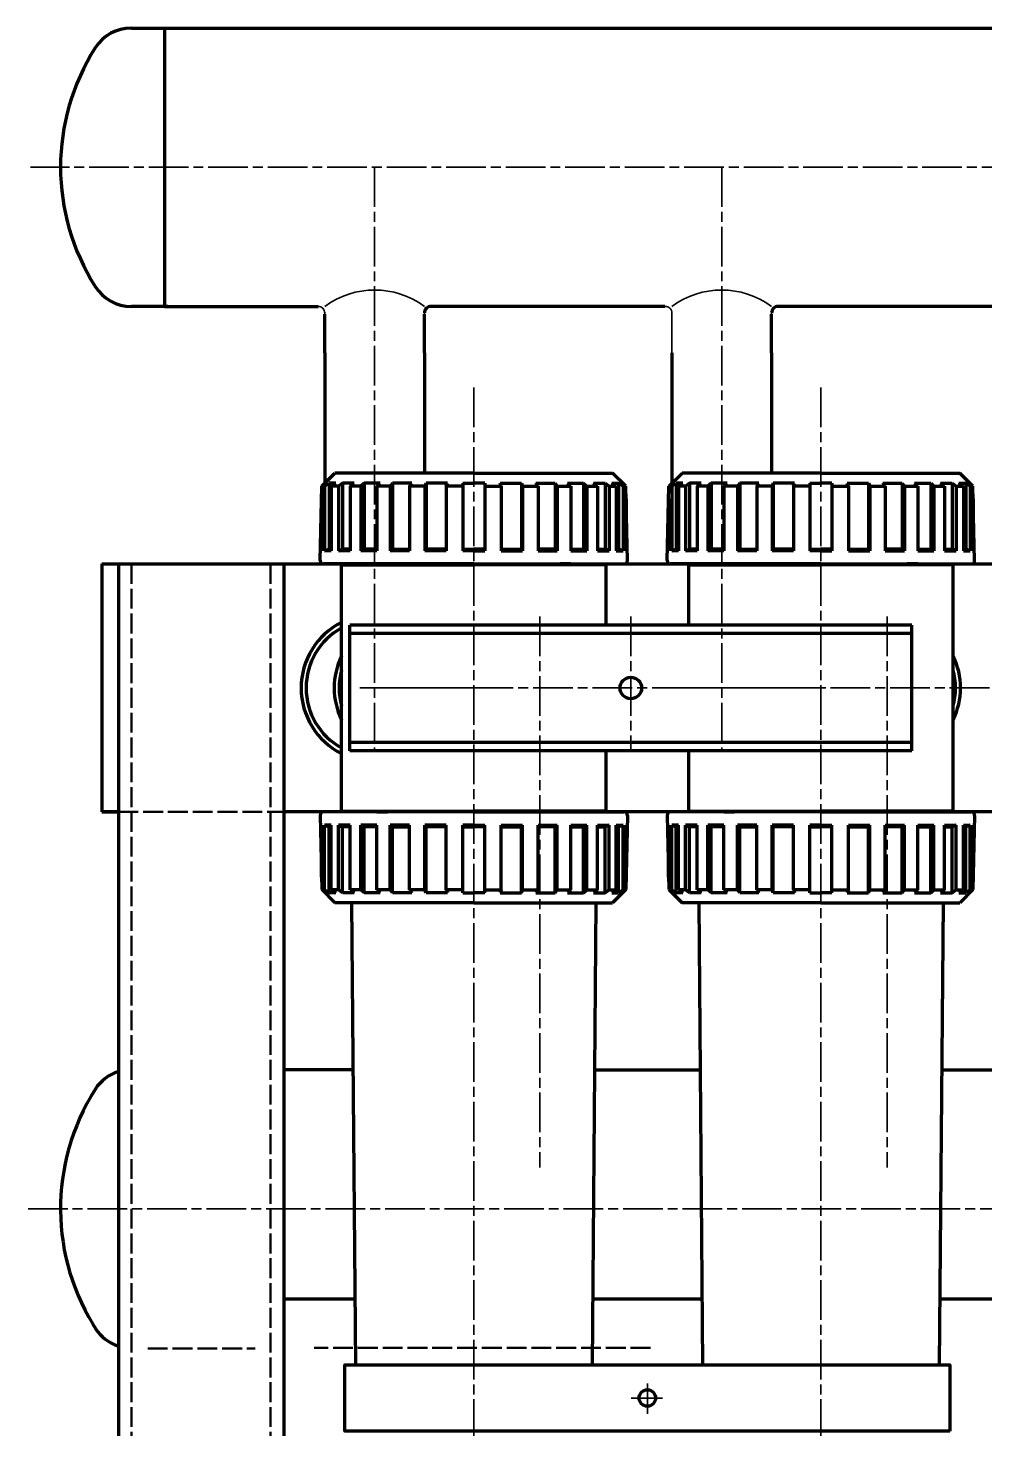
# Model space of a CAD drawing. Header units: millimetres. Extents: x -48 to 5523, y -114 to 5147.
# Drawn here: x 1242 to 1820, y 4158 to 5005 of the extents above; entities that cross this region are included whole.
import ezdxf

# ---------------------------------------------------------------- set-up
doc = ezdxf.new("R2010")
doc.units = ezdxf.units.MM
doc.linetypes.add('ACAD_ISO02W100', pattern=[15, 12, -3])
doc.linetypes.add('ACAD_ISO08W100', pattern=[36, 24, -3, 6, -3])
doc.layers.add('AHL-CON-70', color=7, linetype='Continuous')
for name, color, linetype, lineweight in [('M_EQUIP_E3', 3, 'Continuous', 35), ('M_EQUIP_E5', 2, 'ACAD_ISO02W100', 50), ('M_EQUIP_E7', 7, 'Continuous', 70)]:
    doc.layers.add(name, color=color, linetype=linetype, lineweight=lineweight)

msp = doc.modelspace()

# ---------------------------------------------------------------- linework, layer by layer
at = {"layer": 'AHL-CON-70', "linetype": 'Continuous'}
msp.add_line((1324.13, 4836.72), (1324.13, 5005.1), dxfattribs=at)
at = {"layer": 'Defpoints', "color": 0, "linetype": 'ByBlock'}
for p in [(1595.21, 4735.88), (1805.21, 4735.88), (1437.21, 4726.91), (1647.21, 4726.91), (1405.37, 4713.91)]:
    msp.add_point(p, dxfattribs=at)
at = {"layer": 'M_EQUIP_E3', "linetype": 'ACAD_ISO08W100'}
msp.add_line((2886.56, 4920.92), (1243.15, 4920.92), dxfattribs=at)
at = {"layer": 'M_EQUIP_E3', "color": 3, "linetype": 'ACAD_ISO08W100', "lineweight": 35}
for p, q in [((1451.21, 4920.91), (1451.21, 4568.17)), ((1661.21, 4920.91), (1661.21, 4568.17)), ((1511.21, 4787.6), (1511.21, 3304.22)), ((1721.21, 4787.6), (1721.21, 3304.22)), ((1551.21, 4649.09), (1551.21, 4315.84)), ((1606.21, 4649.09), (1606.21, 4568.17)), ((1761.21, 4649.09), (1761.21, 4315.84)), ((2723.1, 4605.88), (1442.37, 4605.88)), ((1511.21, 4605.88), (1452.06, 4605.88)), ((1631.37, 4605.88), (1721.21, 4605.88)), ((1241.55, 4290.84), (2911.87, 4290.84)), ((1616.21, 4166.84), (1616.21, 4185.11)), ((1625.34, 4176.38), (1606.36, 4176.38))]:
    msp.add_line(p, q, dxfattribs=at)
at = {"layer": 'M_EQUIP_E5', "color": 2, "linetype": 'ACAD_ISO02W100', "lineweight": 50}
for p, q in [((1304.21, 4680.88), (1304.21, 2830.88)), ((1388.21, 4680.88), (1388.21, 2830.88)), ((1296.21, 4530.88), (1396.21, 4530.88)), ((1314.02, 4206.34), (1379.02, 4206.34))]:
    msp.add_line(p, q, dxfattribs=at)
at = {"layer": 'M_EQUIP_E5', "linetype": 'ACAD_ISO02W100', "lineweight": 50}
msp.add_line((1618.12, 4206.73), (1414.62, 4206.73), dxfattribs=at)
at = {"layer": 'M_EQUIP_E7', "linetype": 'Continuous', "lineweight": 70}
for p, q in [((1304.06, 5005.1), (1326.21, 5005.1)), ((1326.21, 4836.72), (1304.06, 4836.72))]:
    msp.add_line(p, q, dxfattribs=at)
at = {"layer": 'M_EQUIP_E7', "color": 7, "linetype": 'Continuous', "lineweight": 70}
for p, q in [((1324.13, 5005.06), (2791.21, 5005.09)), ((1324.13, 4836.73), (1417.06, 4836.73)), ((1421.06, 4808.61), (1421.06, 4831.91)), ((1481.36, 4808.61), (1481.36, 4831.91)), ((1626.87, 4836.73), (1485.36, 4836.73)), ((1691.36, 4808.61), (1691.36, 4831.91)), ((1836.87, 4836.73), (1695.36, 4836.73)), ((1286.21, 4680.88), (1431.21, 4680.88)), ((1286.21, 4680.88), (1286.21, 4530.88)), ((1296.21, 4680.88), (1396.21, 4680.88)), ((1296.21, 4680.88), (1296.21, 2830.88)), ((1296.21, 4680.88), (1396.21, 4680.88)), ((1396.21, 4680.88), (1396.21, 2830.88)), ((1591.21, 4680.88), (2786.21, 4680.88)), ((1626.21, 4680.88), (2776.21, 4680.88)), ((1626.21, 4680.88), (2776.21, 4680.88)), ((1436.21, 4567.88), (1436.21, 4643.88)), ((1776.21, 4643.88), (1436.21, 4643.88)), ((1776.21, 4638.88), (1436.21, 4638.88)), ((1776.21, 4567.88), (1776.21, 4643.88)), ((1776.21, 4572.88), (1436.21, 4572.88)), ((1776.21, 4567.88), (1436.21, 4567.88)), ((1286.21, 4530.88), (1296.21, 4530.88)), ((1296.21, 4530.88), (1286.21, 4530.88)), ((1431.21, 4530.88), (1396.21, 4530.88)), ((2676.21, 4530.88), (1591.21, 4530.88)), ((1437.3, 4475.88), (1439.66, 4196.38)), ((1585.13, 4475.88), (1582.76, 4196.38)), ((1647.3, 4475.88), (1649.66, 4196.38)), ((1795.13, 4475.88), (1792.76, 4196.38)), ((1438.15, 4374.99), (1396.21, 4374.99)), ((1584.26, 4374.99), (1648.16, 4374.99)), ((1794.26, 4374.99), (1858.16, 4374.99)), ((1396.21, 4236.38), (1439.32, 4236.38)), ((1583.1, 4236.38), (1649.32, 4236.38)), ((1793.1, 4236.38), (1859.32, 4236.38))]:
    msp.add_line(p, q, dxfattribs=at)
at = {"layer": 'M_EQUIP_E7'}
for p, q in [((1324.13, 5005.06), (1324.13, 4836.73)), ((1421.06, 4808.61), (1421.06, 4729.72)), ((1481.36, 4808.61), (1481.36, 4735.88)), ((1631.06, 4808.61), (1631.12, 4729.78)), ((1691.36, 4808.61), (1691.36, 4735.88))]:
    msp.add_line(p, q, dxfattribs=at)
at = {"layer": 'M_EQUIP_E7', "lineweight": 35}
for p, q in [((1421.06, 4808.61), (1421.06, 4832.73)), ((1481.36, 4808.61), (1481.36, 4832.73)), ((1631.06, 4808.61), (1631.06, 4832.73)), ((1691.36, 4808.61), (1691.36, 4832.73))]:
    msp.add_line(p, q, dxfattribs=at)
at = {"layer": 'M_EQUIP_E7', "linetype": 'Continuous'}
for p, q in [((1419.21, 4727.88), (1427.21, 4735.88)), ((1420.93, 4727.95), (1423.64, 4729.72)), ((1427.75, 4729.72), (1423.64, 4729.72)), ((1423.64, 4729.72), (1423.64, 4689.91)), ((1425.04, 4727.95), (1427.75, 4729.72)), ((1511.21, 4735.88), (1427.21, 4735.88)), ((1431.73, 4729.72), (1429.33, 4727.95)), ((1431.73, 4729.72), (1431.73, 4689.91)), ((1438.86, 4729.72), (1431.73, 4729.72)), ((1436.45, 4727.95), (1438.86, 4729.72)), ((1444.81, 4729.72), (1442.86, 4727.95)), ((1444.81, 4729.72), (1444.81, 4689.91)), ((1454.51, 4729.72), (1444.81, 4729.72)), ((1452.56, 4727.95), (1454.51, 4729.72)), ((1462.07, 4729.72), (1460.7, 4727.95)), ((1462.07, 4729.72), (1462.07, 4689.91)), ((1473.72, 4729.72), (1462.07, 4729.72)), ((1472.35, 4727.95), (1473.72, 4729.72)), ((1482.41, 4729.72), (1481.7, 4727.95)), ((1482.41, 4729.72), (1482.41, 4689.91)), ((1495.29, 4729.72), (1482.41, 4729.72)), ((1494.58, 4727.95), (1495.29, 4729.72)), ((1504.56, 4729.72), (1504.56, 4688.88)), ((1504.56, 4729.72), (1511.21, 4729.72)), ((1511.21, 4735.88), (1595.21, 4735.88)), ((1517.86, 4729.72), (1511.21, 4729.72)), ((1517.86, 4729.72), (1517.86, 4688.88)), ((1527.84, 4727.95), (1527.13, 4729.72)), ((1527.13, 4729.72), (1540.01, 4729.72)), ((1540.01, 4729.72), (1540.01, 4689.91)), ((1540.01, 4729.72), (1540.72, 4727.95)), ((1550.07, 4727.95), (1548.7, 4729.72)), ((1548.7, 4729.72), (1560.35, 4729.72)), ((1560.35, 4729.72), (1560.35, 4689.91)), ((1560.35, 4729.72), (1561.73, 4727.95)), ((1569.86, 4727.95), (1567.91, 4729.72)), ((1567.91, 4729.72), (1577.61, 4729.72)), ((1577.61, 4729.72), (1577.61, 4689.91)), ((1577.61, 4729.72), (1579.56, 4727.95)), ((1585.97, 4727.95), (1583.56, 4729.72)), ((1583.56, 4729.72), (1590.69, 4729.72)), ((1590.69, 4729.72), (1590.69, 4689.91)), ((1590.69, 4729.72), (1593.1, 4727.95)), ((1597.38, 4727.95), (1594.67, 4729.72)), ((1594.67, 4729.72), (1598.78, 4729.72)), ((1603.21, 4727.88), (1595.21, 4735.88)), ((1598.78, 4729.72), (1598.78, 4689.91)), ((1601.49, 4727.95), (1598.78, 4729.72)), ((1629.21, 4727.88), (1637.21, 4735.88)), ((1630.93, 4727.95), (1633.64, 4729.72)), ((1637.75, 4729.72), (1633.64, 4729.72)), ((1633.64, 4729.72), (1633.64, 4689.91)), ((1635.04, 4727.95), (1637.75, 4729.72)), ((1721.21, 4735.88), (1637.21, 4735.88)), ((1641.73, 4729.72), (1639.33, 4727.95)), ((1648.86, 4729.72), (1641.73, 4729.72)), ((1641.73, 4729.72), (1641.73, 4689.91)), ((1646.45, 4727.95), (1648.86, 4729.72)), ((1654.81, 4729.72), (1652.86, 4727.95)), ((1664.51, 4729.72), (1654.81, 4729.72)), ((1654.81, 4729.72), (1654.81, 4689.91)), ((1662.56, 4727.95), (1664.51, 4729.72)), ((1672.07, 4729.72), (1670.7, 4727.95)), ((1683.72, 4729.72), (1672.07, 4729.72)), ((1672.07, 4729.72), (1672.07, 4689.91)), ((1682.35, 4727.95), (1683.72, 4729.72)), ((1692.41, 4729.72), (1691.7, 4727.95)), ((1705.29, 4729.72), (1692.41, 4729.72)), ((1692.41, 4729.72), (1692.41, 4689.91)), ((1704.58, 4727.95), (1705.29, 4729.72)), ((1714.56, 4729.72), (1721.21, 4729.72)), ((1714.56, 4729.72), (1714.56, 4688.88)), ((1721.21, 4735.88), (1805.21, 4735.88)), ((1727.86, 4729.72), (1721.21, 4729.72)), ((1727.86, 4729.72), (1727.86, 4688.88)), ((1737.13, 4729.72), (1750.01, 4729.72)), ((1737.84, 4727.95), (1737.13, 4729.72)), ((1750.01, 4729.72), (1750.72, 4727.95)), ((1750.01, 4729.72), (1750.01, 4689.91)), ((1758.7, 4729.72), (1770.35, 4729.72)), ((1760.07, 4727.95), (1758.7, 4729.72)), ((1770.35, 4729.72), (1771.73, 4727.95)), ((1770.35, 4729.72), (1770.35, 4689.91)), ((1777.91, 4729.72), (1787.61, 4729.72)), ((1779.86, 4727.95), (1777.91, 4729.72)), ((1787.61, 4729.72), (1789.56, 4727.95)), ((1787.61, 4729.72), (1787.61, 4689.91)), ((1793.56, 4729.72), (1800.69, 4729.72)), ((1795.97, 4727.95), (1793.56, 4729.72)), ((1800.69, 4729.72), (1803.1, 4727.95)), ((1800.69, 4729.72), (1800.69, 4689.91)), ((1804.67, 4729.72), (1808.78, 4729.72)), ((1807.38, 4727.95), (1804.67, 4729.72)), ((1813.21, 4727.88), (1805.21, 4735.88)), ((1811.49, 4727.95), (1808.78, 4729.72)), ((1808.78, 4729.72), (1808.78, 4689.91)), ((1418.25, 4682.92), (1419.21, 4727.88)), ((1420.93, 4727.95), (1419.28, 4727.95)), ((1420.93, 4727.95), (1420.93, 4688.88)), ((1429.33, 4727.95), (1425.04, 4727.95)), ((1425.04, 4727.95), (1425.04, 4688.88)), ((1429.33, 4727.95), (1429.33, 4688.88)), ((1436.45, 4727.95), (1436.45, 4688.88)), ((1442.86, 4727.95), (1436.45, 4727.95)), ((1442.86, 4727.95), (1442.86, 4688.88)), ((1452.56, 4727.95), (1452.56, 4688.88)), ((1460.7, 4727.95), (1452.56, 4727.95)), ((1460.7, 4727.95), (1460.7, 4688.88)), ((1472.35, 4727.95), (1472.35, 4688.88)), ((1481.7, 4727.95), (1472.35, 4727.95)), ((1481.7, 4727.95), (1481.7, 4688.88)), ((1494.58, 4727.95), (1494.58, 4688.88)), ((1504.56, 4727.95), (1494.58, 4727.95)), ((1517.86, 4727.95), (1527.84, 4727.95)), ((1527.84, 4727.95), (1527.84, 4688.88)), ((1540.72, 4727.95), (1540.72, 4688.88)), ((1540.72, 4727.95), (1550.07, 4727.95)), ((1550.07, 4727.95), (1550.07, 4688.88)), ((1561.73, 4727.95), (1561.73, 4688.88)), ((1561.73, 4727.95), (1569.86, 4727.95)), ((1569.86, 4727.95), (1569.86, 4688.88)), ((1579.56, 4727.95), (1579.56, 4688.88)), ((1579.56, 4727.95), (1585.97, 4727.95)), ((1585.97, 4727.95), (1585.97, 4688.88)), ((1593.1, 4727.95), (1593.1, 4688.88)), ((1593.1, 4727.95), (1597.38, 4727.95)), ((1597.38, 4727.95), (1597.38, 4688.88)), ((1601.49, 4727.95), (1601.49, 4688.88)), ((1601.49, 4727.95), (1603.14, 4727.95)), ((1604.17, 4682.92), (1603.21, 4727.88)), ((1628.25, 4682.92), (1629.21, 4727.88)), ((1630.93, 4727.95), (1629.28, 4727.95)), ((1630.93, 4727.95), (1630.93, 4688.88)), ((1639.33, 4727.95), (1635.04, 4727.95)), ((1635.04, 4727.95), (1635.04, 4688.88)), ((1639.33, 4727.95), (1639.33, 4688.88)), ((1652.86, 4727.95), (1646.45, 4727.95)), ((1646.45, 4727.95), (1646.45, 4688.88)), ((1652.86, 4727.95), (1652.86, 4688.88)), ((1670.7, 4727.95), (1662.56, 4727.95)), ((1662.56, 4727.95), (1662.56, 4688.88)), ((1670.7, 4727.95), (1670.7, 4688.88)), ((1691.7, 4727.95), (1682.35, 4727.95)), ((1682.35, 4727.95), (1682.35, 4688.88)), ((1691.7, 4727.95), (1691.7, 4688.88)), ((1714.56, 4727.95), (1704.58, 4727.95)), ((1704.58, 4727.95), (1704.58, 4688.88)), ((1727.86, 4727.95), (1737.84, 4727.95)), ((1737.84, 4727.95), (1737.84, 4688.88)), ((1750.72, 4727.95), (1760.07, 4727.95)), ((1750.72, 4727.95), (1750.72, 4688.88)), ((1760.07, 4727.95), (1760.07, 4688.88)), ((1771.73, 4727.95), (1779.86, 4727.95)), ((1771.73, 4727.95), (1771.73, 4688.88)), ((1779.86, 4727.95), (1779.86, 4688.88)), ((1789.56, 4727.95), (1795.97, 4727.95)), ((1789.56, 4727.95), (1789.56, 4688.88)), ((1795.97, 4727.95), (1795.97, 4688.88)), ((1803.1, 4727.95), (1807.38, 4727.95)), ((1803.1, 4727.95), (1803.1, 4688.88)), ((1807.38, 4727.95), (1807.38, 4688.88)), ((1811.49, 4727.95), (1813.14, 4727.95)), ((1811.49, 4727.95), (1811.49, 4688.88)), ((1814.17, 4682.92), (1813.21, 4727.88)), ((1419.05, 4720.29), (1419.05, 4688.88)), ((1603.37, 4720.29), (1603.37, 4688.88)), ((1629.05, 4720.29), (1629.05, 4688.88)), ((1813.37, 4720.29), (1813.37, 4688.88)), ((1419.05, 4688.88), (1418.38, 4688.88)), ((1419.05, 4689.91), (1418.4, 4689.91)), ((1420.93, 4688.88), (1423.64, 4689.91)), ((1425.04, 4688.88), (1420.93, 4688.88)), ((1425.04, 4689.91), (1423.64, 4689.91)), ((1429.33, 4688.88), (1431.73, 4689.91)), ((1436.45, 4688.88), (1429.33, 4688.88)), ((1436.45, 4689.91), (1431.73, 4689.91)), ((1442.86, 4688.88), (1444.81, 4689.91)), ((1452.56, 4688.88), (1442.86, 4688.88)), ((1452.56, 4689.91), (1444.81, 4689.91)), ((1460.7, 4688.88), (1462.07, 4689.91)), ((1472.35, 4688.88), (1460.7, 4688.88)), ((1462.07, 4689.91), (1472.35, 4689.91)), ((1482.41, 4689.91), (1481.7, 4688.88)), ((1494.58, 4688.88), (1481.7, 4688.88)), ((1494.58, 4689.91), (1482.41, 4689.91)), ((1504.56, 4689.91), (1511.21, 4689.91)), ((1511.21, 4688.88), (1504.56, 4688.88)), ((1517.86, 4689.91), (1511.21, 4689.91)), ((1511.21, 4688.88), (1517.86, 4688.88)), ((1527.84, 4689.91), (1540.01, 4689.91)), ((1527.84, 4688.88), (1540.72, 4688.88)), ((1540.01, 4689.91), (1540.72, 4688.88)), ((1560.35, 4689.91), (1550.07, 4689.91)), ((1550.07, 4688.88), (1561.73, 4688.88)), ((1561.73, 4688.88), (1560.35, 4689.91)), ((1569.86, 4689.91), (1577.61, 4689.91)), ((1569.86, 4688.88), (1579.56, 4688.88)), ((1579.56, 4688.88), (1577.61, 4689.91)), ((1585.97, 4689.91), (1590.69, 4689.91)), ((1585.97, 4688.88), (1593.1, 4688.88)), ((1593.1, 4688.88), (1590.69, 4689.91)), ((1597.38, 4689.91), (1598.78, 4689.91)), ((1597.38, 4688.88), (1601.49, 4688.88)), ((1601.49, 4688.88), (1598.78, 4689.91)), ((1603.37, 4689.91), (1604.02, 4689.91)), ((1603.37, 4688.88), (1604.04, 4688.88)), ((1629.05, 4688.88), (1628.38, 4688.88)), ((1629.05, 4689.91), (1628.4, 4689.91)), ((1630.93, 4688.88), (1633.64, 4689.91)), ((1635.04, 4688.88), (1630.93, 4688.88)), ((1635.04, 4689.91), (1633.64, 4689.91)), ((1639.33, 4688.88), (1641.73, 4689.91)), ((1646.45, 4688.88), (1639.33, 4688.88)), ((1646.45, 4689.91), (1641.73, 4689.91)), ((1652.86, 4688.88), (1654.81, 4689.91)), ((1662.56, 4688.88), (1652.86, 4688.88)), ((1662.56, 4689.91), (1654.81, 4689.91)), ((1670.7, 4688.88), (1672.07, 4689.91)), ((1682.35, 4688.88), (1670.7, 4688.88)), ((1672.07, 4689.91), (1682.35, 4689.91)), ((1692.41, 4689.91), (1691.7, 4688.88)), ((1704.58, 4688.88), (1691.7, 4688.88)), ((1704.58, 4689.91), (1692.41, 4689.91)), ((1714.56, 4689.91), (1721.21, 4689.91)), ((1721.21, 4688.88), (1714.56, 4688.88)), ((1727.86, 4689.91), (1721.21, 4689.91)), ((1721.21, 4688.88), (1727.86, 4688.88)), ((1737.84, 4689.91), (1750.01, 4689.91)), ((1737.84, 4688.88), (1750.72, 4688.88)), ((1750.01, 4689.91), (1750.72, 4688.88)), ((1770.35, 4689.91), (1760.07, 4689.91)), ((1760.07, 4688.88), (1771.73, 4688.88)), ((1771.73, 4688.88), (1770.35, 4689.91)), ((1779.86, 4689.91), (1787.61, 4689.91)), ((1779.86, 4688.88), (1789.56, 4688.88)), ((1789.56, 4688.88), (1787.61, 4689.91)), ((1795.97, 4689.91), (1800.69, 4689.91)), ((1795.97, 4688.88), (1803.1, 4688.88)), ((1803.1, 4688.88), (1800.69, 4689.91)), ((1807.38, 4689.91), (1808.78, 4689.91)), ((1807.38, 4688.88), (1811.49, 4688.88)), ((1811.49, 4688.88), (1808.78, 4689.91)), ((1813.37, 4689.91), (1814.02, 4689.91)), ((1813.37, 4688.88), (1814.04, 4688.88)), ((1511.21, 4680.88), (1420.25, 4680.88)), ((1430.94, 4680.88), (1431.21, 4680.41)), ((1430.94, 4680.88), (1431.21, 4680.41)), ((1431.21, 4680.41), (1511.21, 4680.41)), ((1431.21, 4531.34), (1431.21, 4680.41)), ((1452.57, 4680.88), (1459.01, 4680.88)), ((1511.21, 4680.88), (1602.17, 4680.88)), ((1591.21, 4680.41), (1511.21, 4680.41)), ((1569.85, 4680.88), (1563.41, 4680.88)), ((1591.48, 4680.88), (1591.21, 4680.41)), ((1591.48, 4680.88), (1591.21, 4680.41)), ((1591.21, 4643.88), (1591.21, 4680.41)), ((1721.21, 4680.88), (1630.25, 4680.88)), ((1640.94, 4680.88), (1641.21, 4680.41)), ((1640.94, 4680.88), (1641.21, 4680.41)), ((1641.21, 4680.41), (1721.21, 4680.41)), ((1641.21, 4643.88), (1641.21, 4680.41)), ((1662.57, 4680.88), (1669.01, 4680.88)), ((1721.21, 4680.88), (1812.17, 4680.88)), ((1801.21, 4680.41), (1721.21, 4680.41)), ((1779.85, 4680.88), (1773.41, 4680.88)), ((1801.48, 4680.88), (1801.21, 4680.41)), ((1801.48, 4680.88), (1801.21, 4680.41)), ((1801.21, 4605.88), (1801.21, 4680.41)), ((1801.21, 4531.34), (1801.21, 4605.88)), ((1591.21, 4531.34), (1591.21, 4567.88)), ((1641.21, 4531.34), (1641.21, 4567.88)), ((1418.25, 4528.83), (1419.21, 4483.88)), ((1511.21, 4530.88), (1420.25, 4530.88)), ((1430.94, 4530.88), (1431.21, 4531.34)), ((1431.21, 4531.34), (1511.21, 4531.34)), ((1452.57, 4530.88), (1459.01, 4530.88)), ((1591.21, 4531.34), (1511.21, 4531.34)), ((1511.21, 4530.88), (1602.17, 4530.88)), ((1569.85, 4530.88), (1563.41, 4530.88)), ((1591.48, 4530.88), (1591.21, 4531.34)), ((1604.17, 4528.83), (1603.21, 4483.88)), ((1628.25, 4528.83), (1629.21, 4483.88)), ((1721.21, 4530.88), (1630.25, 4530.88)), ((1640.94, 4530.88), (1641.21, 4531.34)), ((1641.21, 4531.34), (1721.21, 4531.34)), ((1662.57, 4530.88), (1669.01, 4530.88)), ((1801.21, 4531.34), (1721.21, 4531.34)), ((1721.21, 4530.88), (1812.17, 4530.88)), ((1779.85, 4530.88), (1773.41, 4530.88)), ((1801.48, 4530.88), (1801.21, 4531.34)), ((1814.17, 4528.83), (1813.21, 4483.88)), ((1419.05, 4522.88), (1418.38, 4522.88)), ((1419.05, 4521.85), (1418.4, 4521.85)), ((1419.05, 4491.46), (1419.05, 4522.88)), ((1425.04, 4522.88), (1420.93, 4522.88)), ((1420.93, 4522.88), (1423.64, 4521.85)), ((1420.93, 4483.8), (1420.93, 4522.88)), ((1425.04, 4521.85), (1423.64, 4521.85)), ((1423.64, 4482.03), (1423.64, 4521.85)), ((1425.04, 4483.8), (1425.04, 4522.88)), ((1436.45, 4522.88), (1429.33, 4522.88)), ((1429.33, 4522.88), (1431.73, 4521.85)), ((1429.33, 4483.8), (1429.33, 4522.88)), ((1436.45, 4521.85), (1431.73, 4521.85)), ((1431.73, 4482.03), (1431.73, 4521.85)), ((1436.45, 4483.8), (1436.45, 4522.88)), ((1442.86, 4522.88), (1444.81, 4521.85)), ((1442.86, 4483.8), (1442.86, 4522.88)), ((1452.56, 4522.88), (1442.86, 4522.88)), ((1444.81, 4482.03), (1444.81, 4521.85)), ((1452.56, 4521.85), (1444.81, 4521.85)), ((1452.56, 4483.8), (1452.56, 4522.88)), ((1460.7, 4483.8), (1460.7, 4522.88)), ((1472.35, 4522.88), (1460.7, 4522.88)), ((1460.7, 4522.88), (1462.07, 4521.85)), ((1462.07, 4521.85), (1472.35, 4521.85)), ((1462.07, 4482.03), (1462.07, 4521.85)), ((1472.35, 4483.8), (1472.35, 4522.88)), ((1494.58, 4522.88), (1481.7, 4522.88)), ((1482.41, 4521.85), (1481.7, 4522.88)), ((1481.7, 4483.8), (1481.7, 4522.88)), ((1494.58, 4521.85), (1482.41, 4521.85)), ((1482.41, 4482.03), (1482.41, 4521.85)), ((1494.58, 4483.8), (1494.58, 4522.88)), ((1511.21, 4522.88), (1504.56, 4522.88)), ((1504.56, 4482.03), (1504.56, 4522.88)), ((1504.56, 4521.85), (1511.21, 4521.85)), ((1511.21, 4522.88), (1517.86, 4522.88)), ((1517.86, 4521.85), (1511.21, 4521.85)), ((1517.86, 4482.03), (1517.86, 4522.88)), ((1527.84, 4483.8), (1527.84, 4522.88)), ((1527.84, 4522.88), (1540.72, 4522.88)), ((1527.84, 4521.85), (1540.01, 4521.85)), ((1540.01, 4521.85), (1540.72, 4522.88)), ((1540.01, 4482.03), (1540.01, 4521.85)), ((1540.72, 4483.8), (1540.72, 4522.88)), ((1550.07, 4483.8), (1550.07, 4522.88)), ((1550.07, 4522.88), (1561.73, 4522.88)), ((1560.35, 4521.85), (1550.07, 4521.85)), ((1561.73, 4522.88), (1560.35, 4521.85)), ((1560.35, 4482.03), (1560.35, 4521.85)), ((1561.73, 4483.8), (1561.73, 4522.88)), ((1569.86, 4483.8), (1569.86, 4522.88)), ((1569.86, 4522.88), (1579.56, 4522.88)), ((1569.86, 4521.85), (1577.61, 4521.85)), ((1579.56, 4522.88), (1577.61, 4521.85)), ((1577.61, 4482.03), (1577.61, 4521.85)), ((1579.56, 4483.8), (1579.56, 4522.88)), ((1585.97, 4483.8), (1585.97, 4522.88)), ((1585.97, 4522.88), (1593.1, 4522.88)), ((1585.97, 4521.85), (1590.69, 4521.85)), ((1593.1, 4522.88), (1590.69, 4521.85)), ((1590.69, 4482.03), (1590.69, 4521.85)), ((1593.1, 4483.8), (1593.1, 4522.88)), ((1597.38, 4483.8), (1597.38, 4522.88)), ((1597.38, 4522.88), (1601.49, 4522.88)), ((1597.38, 4521.85), (1598.78, 4521.85)), ((1601.49, 4522.88), (1598.78, 4521.85)), ((1598.78, 4482.03), (1598.78, 4521.85)), ((1601.49, 4483.8), (1601.49, 4522.88)), ((1603.37, 4491.46), (1603.37, 4522.88)), ((1603.37, 4522.88), (1604.04, 4522.88)), ((1603.37, 4521.85), (1604.02, 4521.85)), ((1629.05, 4522.88), (1628.38, 4522.88)), ((1629.05, 4521.85), (1628.4, 4521.85)), ((1629.05, 4491.46), (1629.05, 4522.88)), ((1630.93, 4483.8), (1630.93, 4522.88)), ((1630.93, 4522.88), (1633.64, 4521.85)), ((1635.04, 4522.88), (1630.93, 4522.88)), ((1633.64, 4482.03), (1633.64, 4521.85)), ((1635.04, 4521.85), (1633.64, 4521.85)), ((1635.04, 4483.8), (1635.04, 4522.88)), ((1639.33, 4483.8), (1639.33, 4522.88)), ((1639.33, 4522.88), (1641.73, 4521.85)), ((1646.45, 4522.88), (1639.33, 4522.88)), ((1641.73, 4482.03), (1641.73, 4521.85)), ((1646.45, 4521.85), (1641.73, 4521.85)), ((1646.45, 4483.8), (1646.45, 4522.88)), ((1652.86, 4483.8), (1652.86, 4522.88)), ((1662.56, 4522.88), (1652.86, 4522.88)), ((1652.86, 4522.88), (1654.81, 4521.85)), ((1654.81, 4482.03), (1654.81, 4521.85)), ((1662.56, 4521.85), (1654.81, 4521.85)), ((1662.56, 4483.8), (1662.56, 4522.88)), ((1670.7, 4483.8), (1670.7, 4522.88)), ((1682.35, 4522.88), (1670.7, 4522.88)), ((1670.7, 4522.88), (1672.07, 4521.85)), ((1672.07, 4482.03), (1672.07, 4521.85)), ((1672.07, 4521.85), (1682.35, 4521.85)), ((1682.35, 4483.8), (1682.35, 4522.88)), ((1691.7, 4483.8), (1691.7, 4522.88)), ((1692.41, 4521.85), (1691.7, 4522.88)), ((1704.58, 4522.88), (1691.7, 4522.88)), ((1692.41, 4482.03), (1692.41, 4521.85)), ((1704.58, 4521.85), (1692.41, 4521.85)), ((1704.58, 4483.8), (1704.58, 4522.88)), ((1714.56, 4482.03), (1714.56, 4522.88)), ((1721.21, 4522.88), (1714.56, 4522.88)), ((1714.56, 4521.85), (1721.21, 4521.85)), ((1721.21, 4522.88), (1727.86, 4522.88)), ((1727.86, 4521.85), (1721.21, 4521.85)), ((1727.86, 4482.03), (1727.86, 4522.88)), ((1737.84, 4483.8), (1737.84, 4522.88)), ((1737.84, 4522.88), (1750.72, 4522.88)), ((1737.84, 4521.85), (1750.01, 4521.85)), ((1750.01, 4521.85), (1750.72, 4522.88)), ((1750.01, 4482.03), (1750.01, 4521.85)), ((1750.72, 4483.8), (1750.72, 4522.88)), ((1760.07, 4483.8), (1760.07, 4522.88)), ((1760.07, 4522.88), (1771.73, 4522.88)), ((1770.35, 4521.85), (1760.07, 4521.85)), ((1771.73, 4522.88), (1770.35, 4521.85)), ((1770.35, 4482.03), (1770.35, 4521.85)), ((1771.73, 4483.8), (1771.73, 4522.88)), ((1779.86, 4483.8), (1779.86, 4522.88)), ((1779.86, 4522.88), (1789.56, 4522.88)), ((1779.86, 4521.85), (1787.61, 4521.85)), ((1789.56, 4522.88), (1787.61, 4521.85)), ((1787.61, 4482.03), (1787.61, 4521.85)), ((1789.56, 4483.8), (1789.56, 4522.88)), ((1795.97, 4483.8), (1795.97, 4522.88)), ((1795.97, 4522.88), (1803.1, 4522.88)), ((1795.97, 4521.85), (1800.69, 4521.85)), ((1803.1, 4522.88), (1800.69, 4521.85)), ((1800.69, 4482.03), (1800.69, 4521.85)), ((1803.1, 4483.8), (1803.1, 4522.88)), ((1807.38, 4483.8), (1807.38, 4522.88)), ((1807.38, 4522.88), (1811.49, 4522.88)), ((1807.38, 4521.85), (1808.78, 4521.85)), ((1811.49, 4522.88), (1808.78, 4521.85)), ((1808.78, 4482.03), (1808.78, 4521.85)), ((1811.49, 4483.8), (1811.49, 4522.88)), ((1813.37, 4491.46), (1813.37, 4522.88)), ((1813.37, 4522.88), (1814.04, 4522.88)), ((1813.37, 4521.85), (1814.02, 4521.85)), ((1419.21, 4483.88), (1427.21, 4475.88)), ((1420.93, 4483.8), (1419.28, 4483.8)), ((1420.93, 4483.8), (1423.64, 4482.03)), ((1425.04, 4483.8), (1427.75, 4482.03)), ((1429.33, 4483.8), (1425.04, 4483.8)), ((1431.73, 4482.03), (1429.33, 4483.8)), ((1436.45, 4483.8), (1438.86, 4482.03)), ((1442.86, 4483.8), (1436.45, 4483.8)), ((1444.81, 4482.03), (1442.86, 4483.8)), ((1452.56, 4483.8), (1454.51, 4482.03)), ((1460.7, 4483.8), (1452.56, 4483.8)), ((1462.07, 4482.03), (1460.7, 4483.8)), ((1472.35, 4483.8), (1473.72, 4482.03)), ((1481.7, 4483.8), (1472.35, 4483.8)), ((1482.41, 4482.03), (1481.7, 4483.8)), ((1494.58, 4483.8), (1495.29, 4482.03)), ((1504.56, 4483.8), (1494.58, 4483.8)), ((1517.86, 4483.8), (1527.84, 4483.8)), ((1527.84, 4483.8), (1527.13, 4482.03)), ((1540.01, 4482.03), (1540.72, 4483.8)), ((1540.72, 4483.8), (1550.07, 4483.8)), ((1550.07, 4483.8), (1548.7, 4482.03)), ((1560.35, 4482.03), (1561.73, 4483.8)), ((1561.73, 4483.8), (1569.86, 4483.8)), ((1569.86, 4483.8), (1567.91, 4482.03)), ((1577.61, 4482.03), (1579.56, 4483.8)), ((1579.56, 4483.8), (1585.97, 4483.8)), ((1585.97, 4483.8), (1583.56, 4482.03)), ((1590.69, 4482.03), (1593.1, 4483.8)), ((1593.1, 4483.8), (1597.38, 4483.8)), ((1597.38, 4483.8), (1594.67, 4482.03)), ((1603.21, 4483.88), (1595.21, 4475.88)), ((1601.49, 4483.8), (1598.78, 4482.03)), ((1601.49, 4483.8), (1603.14, 4483.8)), ((1629.21, 4483.88), (1637.21, 4475.88)), ((1630.93, 4483.8), (1629.28, 4483.8)), ((1630.93, 4483.8), (1633.64, 4482.03)), ((1639.33, 4483.8), (1635.04, 4483.8)), ((1635.04, 4483.8), (1637.75, 4482.03)), ((1641.73, 4482.03), (1639.33, 4483.8)), ((1652.86, 4483.8), (1646.45, 4483.8)), ((1646.45, 4483.8), (1648.86, 4482.03)), ((1654.81, 4482.03), (1652.86, 4483.8)), ((1670.7, 4483.8), (1662.56, 4483.8)), ((1662.56, 4483.8), (1664.51, 4482.03)), ((1672.07, 4482.03), (1670.7, 4483.8)), ((1691.7, 4483.8), (1682.35, 4483.8)), ((1682.35, 4483.8), (1683.72, 4482.03)), ((1692.41, 4482.03), (1691.7, 4483.8)), ((1714.56, 4483.8), (1704.58, 4483.8)), ((1704.58, 4483.8), (1705.29, 4482.03)), ((1727.86, 4483.8), (1737.84, 4483.8)), ((1737.84, 4483.8), (1737.13, 4482.03)), ((1750.01, 4482.03), (1750.72, 4483.8)), ((1750.72, 4483.8), (1760.07, 4483.8)), ((1760.07, 4483.8), (1758.7, 4482.03)), ((1770.35, 4482.03), (1771.73, 4483.8)), ((1771.73, 4483.8), (1779.86, 4483.8)), ((1779.86, 4483.8), (1777.91, 4482.03)), ((1787.61, 4482.03), (1789.56, 4483.8)), ((1789.56, 4483.8), (1795.97, 4483.8)), ((1795.97, 4483.8), (1793.56, 4482.03)), ((1800.69, 4482.03), (1803.1, 4483.8)), ((1803.1, 4483.8), (1807.38, 4483.8)), ((1807.38, 4483.8), (1804.67, 4482.03)), ((1813.21, 4483.88), (1805.21, 4475.88)), ((1811.49, 4483.8), (1808.78, 4482.03)), ((1811.49, 4483.8), (1813.14, 4483.8)), ((1427.75, 4482.03), (1423.64, 4482.03)), ((1511.21, 4475.88), (1427.21, 4475.88)), ((1438.86, 4482.03), (1431.73, 4482.03)), ((1454.51, 4482.03), (1444.81, 4482.03)), ((1473.72, 4482.03), (1462.07, 4482.03)), ((1495.29, 4482.03), (1482.41, 4482.03)), ((1504.56, 4482.03), (1511.21, 4482.03)), ((1517.86, 4482.03), (1511.21, 4482.03)), ((1511.21, 4475.88), (1595.21, 4475.88)), ((1527.13, 4482.03), (1540.01, 4482.03)), ((1548.7, 4482.03), (1560.35, 4482.03)), ((1567.91, 4482.03), (1577.61, 4482.03)), ((1583.56, 4482.03), (1590.69, 4482.03)), ((1594.67, 4482.03), (1598.78, 4482.03)), ((1637.75, 4482.03), (1633.64, 4482.03)), ((1721.21, 4475.88), (1637.21, 4475.88)), ((1648.86, 4482.03), (1641.73, 4482.03)), ((1664.51, 4482.03), (1654.81, 4482.03)), ((1683.72, 4482.03), (1672.07, 4482.03)), ((1705.29, 4482.03), (1692.41, 4482.03)), ((1714.56, 4482.03), (1721.21, 4482.03)), ((1727.86, 4482.03), (1721.21, 4482.03)), ((1721.21, 4475.88), (1805.21, 4475.88)), ((1737.13, 4482.03), (1750.01, 4482.03)), ((1758.7, 4482.03), (1770.35, 4482.03)), ((1777.91, 4482.03), (1787.61, 4482.03)), ((1793.56, 4482.03), (1800.69, 4482.03)), ((1804.67, 4482.03), (1808.78, 4482.03))]:
    msp.add_line(p, q, dxfattribs=at)
at = {"layer": 'M_EQUIP_E7', "color": 7, "linetype": 'Continuous', "lineweight": 70}
msp.add_lwpolyline([(1799.15, 4156.38), (1433.27, 4156.38), (1433.27, 4196.38), (1799.15, 4196.38)], close=True, dxfattribs=at)
for centre, radius in [((1606.21, 4605.88), 6.5), ((1616.21, 4176.38), 5)]:
    msp.add_circle(centre, radius, dxfattribs=at)
at = {"layer": 'M_EQUIP_E7', "linetype": 'Continuous', "lineweight": 70}
for centre, radius, start, end in [((1304.06, 4979.18), 25.92, 90, 147.59007), ((1395.85, 4920.91), 134.64, 147.59007, 212.40993), ((1304.06, 4862.64), 25.92, 212.40993, 270), ((1304.06, 4349.18), 25.92, 107.63791, 147.59007), ((1395.85, 4290.91), 134.64, 147.59007, 213.35779), ((1304.06, 4232.51), 25.92, 212.40993, 252.36209)]:
    msp.add_arc(centre, radius, start, end, dxfattribs=at)
at = {"layer": 'M_EQUIP_E7', "lineweight": 35}
for centre, radius, start, end in [((1451.21, 4795.61), 50.99, 53.75302, 126.24698), ((1661.21, 4795.61), 50.99, 53.75302, 126.24698), ((1417.06, 4832.73), 4, 0, 90.00179), ((1627.06, 4832.73), 4, 0, 90.00179), ((1627.06, 4832.73), 4, 0, 90.00179)]:
    msp.add_arc(centre, radius, start, end, dxfattribs=at)
at = {"layer": 'M_EQUIP_E7', "lineweight": 70}
for centre in [(1485.36, 4832.73), (1695.36, 4832.73)]:
    msp.add_arc(centre, 4, 89.99821, 180, dxfattribs=at)
at = {"layer": 'M_EQUIP_E7', "linetype": 'Continuous'}
for centre, radius, start, end in [((1420.25, 4682.88), 2, 178.78112, 270), ((1420.25, 4682.88), 2, 178.78112, 270), ((1602.17, 4682.88), 2, 270, 1.21888), ((1630.25, 4682.88), 2, 178.78112, 270), ((1812.17, 4682.88), 2, 270, 1.21888), ((1451.21, 4605.88), 44.45, 116.74008, 243.25992), ((1451.21, 4605.88), 41.45, 118.8494, 241.1506), ((1471.21, 4605.88), 44.45, 154.14329, 205.85671), ((1761.21, 4605.88), 44.45, 334.14329, 25.85671), ((1471.21, 4605.88), 41.45, 164.80035, 195.19965), ((1761.21, 4605.88), 41.45, 344.80035, 15.19965), ((1420.25, 4528.88), 2, 90, 181.21888), ((1602.17, 4528.88), 2, 358.78112, 90), ((1630.25, 4528.88), 2, 90, 181.21888), ((1812.17, 4528.88), 2, 358.78112, 90)]:
    msp.add_arc(centre, radius, start, end, dxfattribs=at)

doc.saveas('drawing.dxf')
